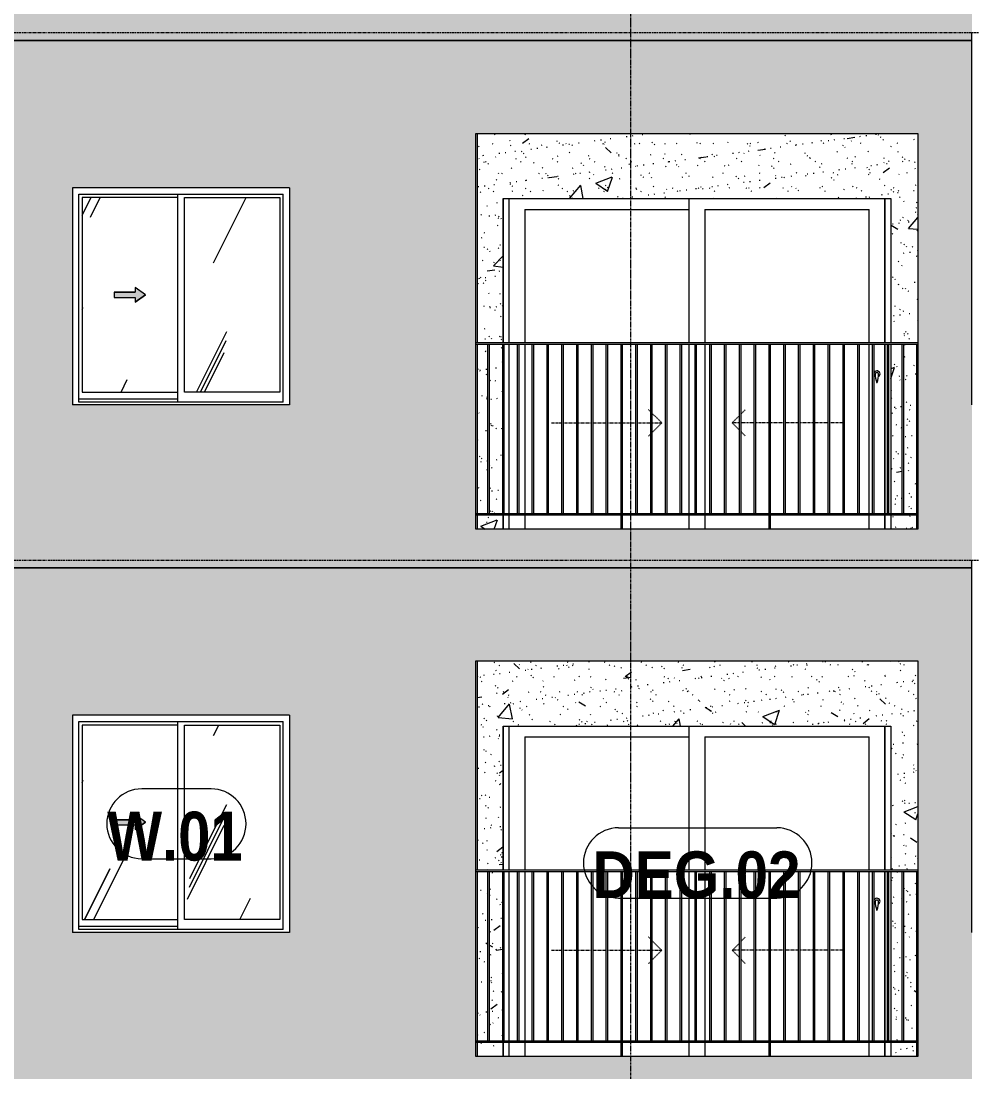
# Model space of a CAD drawing. Header units: millimetres. Extents: x 9199 to 175431, y -4466 to 35300.
# Drawn here: x 137970 to 144101, y 15900 to 22675 of the extents above; entities that cross this region are included whole.
import ezdxf

# ---------------------------------------------------------------- set-up
doc = ezdxf.new("R2010")
doc.units = ezdxf.units.MM
for name, pattern in [('1 NÉT CALL OUT', [6, 3, -3]), ('Centre', [31.75, 6.35, -4.7625, 15.875, -4.7625]), ('Dash', [6, 3, -3]), ('Grid Line', [22.225, 12.7, -3.175, 3.175, -3.175])]:
    doc.linetypes.add(name, pattern=pattern)
for name, color, linetype, lineweight in [('0-2', 250, 'Continuous', 5), ('A-DETL-GENF', 92, 'Continuous', 9), ('A-DETL-GENF-1', 92, '1 NÉT CALL OUT', 9), ('A-DOOR', 31, 'Continuous', 9), ('A-DOOR-FRAM', 31, 'Continuous', 9), ('A-DOOR-HDLN', 31, 'Dash', 18), ('A-DOOR-IDEN', 31, 'Continuous', 9), ('A-FLOR-HRAL', 11, 'Continuous', 9), ('A-FLOR-LEVL-2', 51, 'Centre', 9), ('A-GLAZ', 151, 'Continuous', 9), ('A-GLAZ-3', 7, '1 NÉT CALL OUT', 9), ('A-GLAZ-IDEN', 152, 'Continuous', 9), ('A-WALL', 113, 'Continuous', 9), ('A-WALL-PATT-1', 9, 'Continuous', 9), ('A-WALL-PATT-2', 111, 'Continuous', 5), ('I-WALL-1', 7, 'Continuous', 9), ('S-GRID-1', 1, 'Grid Line', 9)]:
    doc.layers.add(name, color=color, linetype=linetype, lineweight=lineweight)
doc.styles.add('Arial_B_1', font='arialbd.ttf', dxfattribs={"width": 0.85, "height": 315})
doc.styles.add('Arial_B_2', font='arialbd.ttf', dxfattribs={"width": 0.9, "height": 300})
pattern_1 = [(50, (-51555.6, 1200), (1093.104, -95.634), [114.3, -1257.3]), (355, (-51555.6, 1200), (-211.457, 1146.34), [91.44, -1005.84]), (100.451, (-51464.5, 1192), (881.656, 1050.7), [97.14, -1068.54]), (46.184, (-51555.6, 1504.8), (1626.475, -252.26), [171.45, -1885.95]), (96.636, (-51420, 1483.8), (1424.42, 1484.57), [145.71, -1602.81]), (351.184, (-51555.6, 1504.8), (1424.43, 1484.55), [137.16, -1508.76]), (21, (-51403.2, 1428.6), (909.686, -613.59), [114.3, -1257.3]), (326, (-51403.2, 1428.6), (370.81, 1105.13), [91.44, -1005.84]), (71.451, (-51327.4, 1377.5), (1280.503, 491.53), [97.14, -1068.54]), (37.5, (-51555.58, 1200), (18.5313, 507.33), [50.292, -943.356, 50.292, -970.788, -1009.65]), (37.5, (-51555.58, 1200), (18.5313, 507.33), [-2014.728, 50.292, -959.358]), (7.5, (-51555.6, 1200), (400.918, 601.084), [50.292, -531.876, 50.292, -920.496, -384.81]), (7.5, (-51555.6, 1200), (400.918, 601.084), [-1552.956, 50.292, -334.518]), (327.5, (-51895.43, 1200), (813.545, -34.374), [50.292, -330.708, 50.292, -1138.428, -1577.34]), (327.5, (-51895.43, 1200), (813.545, -34.374), [-1569.72, 50.292, -1527.048]), (317.5, (-52047.8, 1200), (888.775, 152.56), [50.292, -445.008, 50.292, -739.14, -1120.14]), (317.5, (-52047.8, 1200), (888.775, 152.56), [-1284.73, 50.29, -1069.85])]
pattern_2 = [(37.5, (-51555.58, 1200), (-4.79953, 146.8239), [5.029, -110.795, 5.029, -124.511, -123.825]), (37.5, (-51555.58, 1200), (-4.79953, 146.8239), [-245.364, 5.029, -118.796]), (7.5, (-51555.58, 1200), (134.8574, 215.0472), [5.029, -57.455, 5.029, -99.365, -40.005]), (7.5, (-51555.58, 1200), (134.8574, 215.0472), [-166.878, 5.029, -34.976]), (327.5, (-51649.3, 1200), (237.29776, 0.4316), [5.029, -33.071, 5.029, -132.131, -179.07]), (327.5, (-51649.3, 1200), (237.29776, 0.4316), [-175.26, 5.029, -174.041]), (317.5, (-51649.3, 1200), (229.067, 66.8792), [5.029, -14.021, 5.029, -84.887, -102.87]), (317.5, (-51649.3, 1200), (229.067, 66.8792), [-108.966, 5.029, -97.841])]
pattern_3 = [(63.435, (-49765.3, 1304.34), (-0.001, 1524.001), [532.46, -2875.3]), (63.435, (-51289.3, 1304.34), (-0.001, 1524.001), [532.46, -2875.3]), (63.435, (-49035.8, 1598.8), (-0.001, 1524), [532.46, -2875.3]), (63.435, (-50559.8, 1598.8), (-0.001, 1524.001), [532.46, -2875.3]), (63.435, (-49146.2, 1494.84), (-0.001, 1524), [532.46, -2875.3]), (63.435, (-50670.2, 1494.84), (-0.001, 1524.001), [532.46, -2875.3]), (63.435, (-49258.75, 2090.1), (-0.001, 1524), [258.8, -3148.965]), (63.435, (-50782.75, 2090.1), (-0.001, 1524), [258.8, -3148.965]), (63.435, (-49332.36, 1997.95), (-0.001, 1524), [532.46, -2875.3]), (63.435, (-50856.36, 1997.95), (-0.001, 1524.001), [532.46, -2875.3]), (63.435, (-49319.4, 2064.1), (-0.001, 1524), [532.46, -2875.3]), (63.435, (-50843.4, 2064.1), (-0.001, 1524), [532.46, -2875.3]), (63.435, (-49934.2, 1773.94), (-0.001, 1524), [532.46, -2875.3]), (63.435, (-51458.2, 1773.94), (-0.001, 1524.001), [532.46, -2875.3]), (63.435, (-49921.24, 1851.9), (-0.001, 1524), [532.46, -2875.3]), (63.435, (-51445.24, 1851.9), (-0.001, 1524.001), [532.46, -2875.3]), (63.435, (-49917.74, 1908.1), (-0.001, 1524), [532.46, -2875.3]), (63.435, (-51441.74, 1908.1), (-0.001, 1524.001), [532.46, -2875.3])]

# ---------------------------------------------------------------- blocks, each defined once
blk = doc.blocks.new('NCV_TKTC_TANG 6 - 8_rvt-6-TKCS_MẶT ĐỨNG HƯỚNG TÂY')
at = {"layer": 'A-WALL-PATT-1'}
h = blk.add_hatch(dxfattribs=at)
h.set_pattern_fill('FP_19', color=256, style=0, pattern_type=2)
h.set_pattern_definition(pattern_1)
h.paths.add_polyline_path([(-40060.7, 19400), (-40060.7, 19490), (-40226.9, 19490), (-40226.9, 19400), (-40216, 19400)])
h.paths.add_polyline_path([(-37560.7, 19400), (-37391.9, 19400), (-37391.9, 19490), (-37560.7, 19490)])
h.paths.add_polyline_path([(-40226.9, 19500), (-40158.3, 19500), (-40158.3, 20590), (-40226.9, 20590), (-40226.9, 19868.3)])
h.paths.add_polyline_path([(-37477.3, 19500), (-37391.9, 19500), (-37391.9, 20590), (-37477.3, 20590), (-37477.3, 19868.3)])
h.paths.add_polyline_path([(-37560.7, 19500), (-37487.3, 19500), (-37487.3, 20590), (-37560.7, 20590), (-37560.7, 19868.3)])
h.paths.add_polyline_path([(-40148.3, 19500), (-40062.9, 19500), (-40062.9, 20590), (-40148.3, 20590), (-40148.3, 19507.2)])
h.paths.add_polyline_path([(-37386.9, 20600), (-37386.9, 21950), (-40226.9, 21950), (-40226.9, 20600), (-40060.7, 20600), (-40060.7, 21530), (-37560.7, 21530), (-37560.7, 20600), (-37428.7, 20600)])
h = blk.add_hatch(dxfattribs=at)
h.set_pattern_fill('FP_20', color=256, style=0, pattern_type=2)
h.set_pattern_definition(pattern_2)
h.paths.add_polyline_path([(-40060.7, 19400), (-40060.7, 19490), (-40226.9, 19490), (-40226.9, 19400), (-40216, 19400)])
h.paths.add_polyline_path([(-37560.7, 19400), (-37391.9, 19400), (-37391.9, 19490), (-37560.7, 19490)])
h.paths.add_polyline_path([(-40226.9, 19500), (-40158.3, 19500), (-40158.3, 20590), (-40226.9, 20590), (-40226.9, 19868.3)])
h.paths.add_polyline_path([(-37477.3, 19500), (-37391.9, 19500), (-37391.9, 20590), (-37477.3, 20590), (-37477.3, 19868.3)])
h.paths.add_polyline_path([(-37560.7, 19500), (-37487.3, 19500), (-37487.3, 20590), (-37560.7, 20590), (-37560.7, 19868.3)])
h.paths.add_polyline_path([(-40148.3, 19500), (-40062.9, 19500), (-40062.9, 20590), (-40148.3, 20590), (-40148.3, 19507.2)])
h.paths.add_polyline_path([(-37386.9, 20600), (-37386.9, 21950), (-40226.9, 21950), (-40226.9, 20600), (-40060.7, 20600), (-40060.7, 21530), (-37560.7, 21530), (-37560.7, 20600), (-37428.7, 20600)])
at = {"layer": 'I-WALL-1'}
for p, q in [((-40226.9, 21950), (-40226.9, 20600)), ((-40060.7, 20600), (-40060.7, 21530)), ((-40060.7, 21530), (-37560.7, 21530)), ((-37560.7, 21530), (-37560.7, 20600)), ((-40226.9, 20590), (-40226.9, 19500)), ((-37560.7, 20590), (-37560.7, 19500)), ((-40226.9, 19490), (-40226.9, 19400)), ((-40060.7, 19400), (-40060.7, 19490)), ((-37560.7, 19490), (-37560.7, 19400))]:
    blk.add_line(p, q, dxfattribs=at)
blk = doc.blocks.new('NCV_TKTC_TANG 5_rvt-2-TKCS_MẶT ĐỨNG HƯỚNG TÂY')
at = {"layer": 'A-WALL-PATT-1'}
h = blk.add_hatch(dxfattribs=at)
h.set_pattern_fill('FP_19', color=256, style=0, pattern_type=2)
h.set_pattern_definition(pattern_1)
h.paths.add_polyline_path([(-40216, 16000), (-40060.7, 16000), (-40060.7, 16090), (-40226.9, 16090), (-40226.9, 16000)])
h.paths.add_polyline_path([(-37391.9, 16000), (-37391.9, 16090), (-37560.7, 16090), (-37560.7, 16000)])
h.paths.add_polyline_path([(-40226.9, 16100), (-40158.3, 16100), (-40158.3, 17190), (-40226.9, 17190), (-40226.9, 16580.3)])
h.paths.add_polyline_path([(-37560.7, 16100), (-37487.3, 16100), (-37487.3, 17190), (-37560.7, 17190), (-37560.7, 16580.3)])
h.paths.add_polyline_path([(-37477.3, 16100), (-37391.9, 16100), (-37391.9, 17190), (-37477.3, 17190), (-37477.3, 16580.3)])
h.paths.add_polyline_path([(-40062.9, 16100), (-40062.9, 17190), (-40148.3, 17190), (-40148.3, 16100)])
h.paths.add_polyline_path([(-40060.7, 17200), (-40060.7, 18130), (-37560.7, 18130), (-37560.7, 17200), (-37386.9, 17200), (-37386.9, 18550), (-40226.9, 18550), (-40226.9, 17200), (-40128.5, 17200)])
h = blk.add_hatch(dxfattribs=at)
h.set_pattern_fill('FP_20', color=256, style=0, pattern_type=2)
h.set_pattern_definition(pattern_2)
h.paths.add_polyline_path([(-40216, 16000), (-40060.7, 16000), (-40060.7, 16090), (-40226.9, 16090), (-40226.9, 16000)])
h.paths.add_polyline_path([(-37391.9, 16000), (-37391.9, 16090), (-37560.7, 16090), (-37560.7, 16000)])
h.paths.add_polyline_path([(-40226.9, 16100), (-40158.3, 16100), (-40158.3, 17190), (-40226.9, 17190), (-40226.9, 16580.3)])
h.paths.add_polyline_path([(-37560.7, 16100), (-37487.3, 16100), (-37487.3, 17190), (-37560.7, 17190), (-37560.7, 16580.3)])
h.paths.add_polyline_path([(-37477.3, 16100), (-37391.9, 16100), (-37391.9, 17190), (-37477.3, 17190), (-37477.3, 16580.3)])
h.paths.add_polyline_path([(-40062.9, 16100), (-40062.9, 17190), (-40148.3, 17190), (-40148.3, 16100)])
h.paths.add_polyline_path([(-40060.7, 17200), (-40060.7, 18130), (-37560.7, 18130), (-37560.7, 17200), (-37386.9, 17200), (-37386.9, 18550), (-40226.9, 18550), (-40226.9, 17200), (-40128.5, 17200)])
at = {"layer": 'I-WALL-1'}
for p, q in [((-40226.9, 18550), (-40226.9, 17200)), ((-40060.7, 17200), (-40060.7, 18130)), ((-40060.7, 18130), (-37560.7, 18130)), ((-37560.7, 18130), (-37560.7, 17200)), ((-40226.9, 17190), (-40226.9, 16100)), ((-37560.7, 17190), (-37560.7, 16100)), ((-40226.9, 16090), (-40226.9, 16000)), ((-40060.7, 16000), (-40060.7, 16090)), ((-37560.7, 16090), (-37560.7, 16000))]:
    blk.add_line(p, q, dxfattribs=at)
blk = doc.blocks.new('1_FAMILY RVT - W01-WxH 1400x1400xmm-V227-TKCS_MẶT ĐỨNG HƯỚNG TÂY')
at = {"layer": 'A-DETL-GENF-1'}
blk.add_hatch(color=256, dxfattribs=at).paths.add_polyline_path([(-42432.9, 17462.1), (-42365.1, 17509.5), (-42432.9, 17557), (-42432.9, 17526.5), (-42568.3, 17526.5), (-42568.3, 17492.6), (-42432.9, 17492.6)])
at = {"layer": 'A-GLAZ'}
h = blk.add_hatch(dxfattribs=at)
h.set_pattern_fill('FP_18', color=256, style=0, pattern_type=2)
h.set_pattern_definition(pattern_3)
h.paths.add_polyline_path([(-42773.9, 16882.6), (-42159.6, 16882.6), (-42159.6, 18136.5), (-42773.9, 18136.5), (-42773.9, 17496.8)])
h.paths.add_polyline_path([(-42432.9, 17462.1), (-42432.9, 17492.6), (-42568.3, 17492.6), (-42568.3, 17526.5), (-42432.9, 17526.5), (-42432.9, 17557), (-42365.1, 17509.5), (-42389.3, 17492.6)])
h = blk.add_hatch(dxfattribs=at)
h.set_pattern_fill('FP_18', color=256, style=0, pattern_type=2)
h.set_pattern_definition(pattern_3)
h.paths.add_polyline_path([(-41500.9, 16882.6), (-41500.9, 18136.5), (-42115.1, 18136.5), (-42115.1, 16882.6)])
at = {"layer": 'A-DETL-GENF'}
for p, q in [((-42432.9, 17557), (-42432.9, 17526.5)), ((-42365.1, 17509.5), (-42432.9, 17557)), ((-42365.1, 17509.5), (-42432.9, 17557)), ((-42432.9, 17557), (-42432.9, 17526.5)), ((-42568.3, 17526.5), (-42568.3, 17492.6)), ((-42568.3, 17526.5), (-42432.9, 17526.5)), ((-42432.9, 17526.5), (-42568.3, 17526.5)), ((-42568.3, 17526.5), (-42568.3, 17492.6)), ((-42568.3, 17492.6), (-42432.9, 17492.6)), ((-42568.3, 17492.6), (-42432.9, 17492.6)), ((-42365.1, 17509.5), (-42432.9, 17462.1)), ((-42432.9, 17462.1), (-42365.1, 17509.5)), ((-42432.9, 17492.6), (-42432.9, 17462.1)), ((-42432.9, 17492.6), (-42432.9, 17462.1))]:
    blk.add_line(p, q, dxfattribs=at)
at = {"layer": 'A-GLAZ'}
for p, q in [((-41437.4, 18200), (-42837.4, 18200)), ((-42837.4, 18200), (-42837.4, 16800)), ((-42796.4, 18159.1), (-41478.3, 18159.1)), ((-42796.4, 16819), (-42796.4, 18159.1)), ((-42159.6, 18159.1), (-42159.6, 16819)), ((-41478.3, 16819), (-41478.3, 18159.1)), ((-41437.4, 18200), (-41437.4, 16800)), ((-42773.9, 18136.5), (-42773.9, 16882.6)), ((-42159.6, 18136.5), (-42773.9, 18136.5)), ((-42115.1, 16882.6), (-42115.1, 18136.5)), ((-42115.1, 18136.5), (-41500.9, 18136.5)), ((-41500.9, 18136.5), (-41500.9, 16882.6)), ((-42773.9, 16882.6), (-42159.6, 16882.6)), ((-41500.9, 16882.6), (-42115.1, 16882.6)), ((-42159.6, 16838.1), (-42796.4, 16838.1)), ((-42159.6, 16838.1), (-42796.4, 16838.1)), ((-41478.3, 16819), (-42796.4, 16819)), ((-41437.4, 16800), (-42837.4, 16800))]:
    blk.add_line(p, q, dxfattribs=at)
blk = doc.blocks.new('Railing - 10mm-1251313-TKCS_MẶT ĐỨNG HƯỚNG TÂY')
at = {"layer": 'A-FLOR-HRAL'}
for p, q in [((-70214.4, 2500), (-70214.4, 3590)), ((-70204.4, 2500), (-70204.4, 3590))]:
    blk.add_line(p, q, dxfattribs=at)
blk = doc.blocks.new('Railing - 50 x 10mm-V205-TKCS_MẶT ĐỨNG HƯỚNG TÂY')
at = {"layer": 'A-FLOR-HRAL'}
for p, q in [((-71091.4, 5800), (-71091.4, 6990)), ((-71081.4, 6990), (-71091.4, 6990)), ((-71081.4, 5800), (-71081.4, 6990))]:
    blk.add_line(p, q, dxfattribs=at)
blk = doc.blocks.new('Railing - 50 x 10mm-V206-TKCS_MẶT ĐỨNG HƯỚNG TÂY')
at = {"layer": 'A-FLOR-HRAL'}
for p in [(-70116.9, 5800), (-70111.9, 6990)]:
    blk.add_line(p, (-70116.9, 6990), dxfattribs=at)
blk = doc.blocks.new('Railing - Railing-3262646-TKCS_MẶT ĐỨNG HƯỚNG TÂY')
at = {"layer": 'A-FLOR-HRAL'}
for p, q in [((-40236.5, 16100), (-37386.9, 16100)), ((-37386.9, 16090), (-40236.5, 16090))]:
    blk.add_line(p, q, dxfattribs=at)
for name, p in [('Railing - 10mm-1251313-TKCS_MẶT ĐỨNG HƯỚNG TÂY', (30056.1, 13600)), ('Railing - 10mm-1251313-TKCS_MẶT ĐỨNG HƯỚNG TÂY', (30151.5, 13600)), ('Railing - 10mm-1251313-TKCS_MẶT ĐỨNG HƯỚNG TÂY', (30246.9, 13600)), ('Railing - 10mm-1251313-TKCS_MẶT ĐỨNG HƯỚNG TÂY', (30342.3, 13600)), ('Railing - 10mm-1251313-TKCS_MẶT ĐỨNG HƯỚNG TÂY', (30437.7, 13600)), ('Railing - 10mm-1251313-TKCS_MẶT ĐỨNG HƯỚNG TÂY', (30533.1, 13600)), ('Railing - 10mm-1251313-TKCS_MẶT ĐỨNG HƯỚNG TÂY', (30628.5, 13600)), ('Railing - 10mm-1251313-TKCS_MẶT ĐỨNG HƯỚNG TÂY', (30723.9, 13600)), ('Railing - 10mm-1251313-TKCS_MẶT ĐỨNG HƯỚNG TÂY', (30819.2, 13600)), ('Railing - 50 x 10mm-V205-TKCS_MẶT ĐỨNG HƯỚNG TÂY', (31791.6, 10200)), ('Railing - 10mm-1251313-TKCS_MẶT ĐỨNG HƯỚNG TÂY', (31010, 13600)), ('Railing - 10mm-1251313-TKCS_MẶT ĐỨNG HƯỚNG TÂY', (31105.4, 13600)), ('Railing - 10mm-1251313-TKCS_MẶT ĐỨNG HƯỚNG TÂY', (31200.8, 13600)), ('Railing - 10mm-1251313-TKCS_MẶT ĐỨNG HƯỚNG TÂY', (31296.2, 13600)), ('Railing - 10mm-1251313-TKCS_MẶT ĐỨNG HƯỚNG TÂY', (31391.6, 13600)), ('Railing - 10mm-1251313-TKCS_MẶT ĐỨNG HƯỚNG TÂY', (31487, 13600)), ('Railing - 10mm-1251313-TKCS_MẶT ĐỨNG HƯỚNG TÂY', (31582.4, 13600)), ('Railing - 10mm-1251313-TKCS_MẶT ĐỨNG HƯỚNG TÂY', (31677.8, 13600)), ('Railing - 10mm-1251313-TKCS_MẶT ĐỨNG HƯỚNG TÂY', (31773.2, 13600)), ('Railing - 50 x 10mm-V205-TKCS_MẶT ĐỨNG HƯỚNG TÂY', (32745.6, 10200)), ('Railing - 10mm-1251313-TKCS_MẶT ĐỨNG HƯỚNG TÂY', (31963.9, 13600)), ('Railing - 10mm-1251313-TKCS_MẶT ĐỨNG HƯỚNG TÂY', (32059.3, 13600)), ('Railing - 10mm-1251313-TKCS_MẶT ĐỨNG HƯỚNG TÂY', (32154.7, 13600)), ('Railing - 10mm-1251313-TKCS_MẶT ĐỨNG HƯỚNG TÂY', (32250.1, 13600)), ('Railing - 10mm-1251313-TKCS_MẶT ĐỨNG HƯỚNG TÂY', (32345.5, 13600)), ('Railing - 10mm-1251313-TKCS_MẶT ĐỨNG HƯỚNG TÂY', (32440.9, 13600)), ('Railing - 10mm-1251313-TKCS_MẶT ĐỨNG HƯỚNG TÂY', (32536.3, 13600)), ('Railing - 10mm-1251313-TKCS_MẶT ĐỨNG HƯỚNG TÂY', (32631.7, 13600)), ('Railing - 10mm-1251313-TKCS_MẶT ĐỨNG HƯỚNG TÂY', (32727.1, 13600)), ('Railing - 50 x 10mm-V206-TKCS_MẶT ĐỨNG HƯỚNG TÂY', (32725, 10200))]:
    blk.add_blockref(name, p)
blk = doc.blocks.new('Top Rail Type - Top Rail_Internal_-3262649-TKCS_MẶT ĐỨNG HƯỚNG TÂY')
at = {"layer": 'A-FLOR-HRAL'}
for p, q in [((-37386.9, 17200), (-40236.5, 17200)), ((-37386.9, 17190), (-40236.5, 17190))]:
    blk.add_line(p, q, dxfattribs=at)
blk = doc.blocks.new('DEG_02-DEG_03 - DEG_02-2500x2400mm-CỬA ĐI 02 CÁNH TRƯỢT-V233-TKCS_MẶT ĐỨNG HƯỚNG TÂY')
at = {"layer": 'A-DOOR'}
for p, q in [((-38860.3, 17200), (-38860.3, 18130)), ((-37600.3, 18130), (-37600.3, 17200)), ((-39920.3, 18060), (-39920.3, 17200)), ((-39920.3, 18060), (-38860.3, 18060)), ((-38760.3, 18060), (-38760.3, 17200)), ((-38760.3, 18060), (-37700.3, 18060)), ((-37700.3, 17200), (-37700.3, 18060)), ((-39920.3, 17190), (-39920.3, 16100)), ((-38860.3, 16100), (-38860.3, 17190)), ((-38760.3, 17190), (-38760.3, 16100)), ((-37700.3, 16100), (-37700.3, 17190)), ((-37600.3, 17190), (-37600.3, 16100)), ((-39920.3, 16090), (-39920.3, 16000)), ((-38860.3, 16000), (-38860.3, 16090)), ((-38760.3, 16090), (-38760.3, 16000)), ((-37700.3, 16000), (-37700.3, 16090)), ((-37600.3, 16090), (-37600.3, 16000))]:
    blk.add_line(p, q, dxfattribs=at)
at = {"layer": 'A-DOOR', "flags": 128}
blk.add_lwpolyline([(-37648.8, 17008.7), (-37648.8, 17008.7), (-37648.8, 17008.7), (-37648.8, 17008.7), (-37648.8, 17008.7), (-37648.9, 17008.7), (-37648.9, 17008.7), (-37648.9, 17008.7), (-37648.9, 17008.7), (-37648.9, 17008.7), (-37649, 17008.7), (-37649, 17008.7), (-37649, 17008.7), (-37649, 17008.7), (-37649.1, 17008.7), (-37649.1, 17008.7), (-37649.1, 17008.7), (-37649.2, 17008.7), (-37649.2, 17008.7), (-37649.3, 17008.7), (-37649.3, 17008.7), (-37649.4, 17008.7), (-37649.4, 17008.7), (-37649.5, 17008.7), (-37649.5, 17008.7), (-37649.6, 17008.7), (-37649.6, 17008.7), (-37649.7, 17008.7), (-37649.7, 17008.7), (-37649.8, 17008.7), (-37649.8, 17008.7), (-37649.9, 17008.7), (-37649.9, 17008.7), (-37650, 17008.7), (-37650.1, 17008.7), (-37650.1, 17008.7), (-37650.2, 17008.7), (-37650.2, 17008.7), (-37650.3, 17008.7), (-37650.4, 17008.7), (-37650.4, 17008.7), (-37650.5, 17008.7), (-37650.5, 17008.7), (-37650.6, 17008.7), (-37650.7, 17008.7), (-37650.7, 17008.7), (-37650.8, 17008.7), (-37650.8, 17008.7), (-37650.9, 17008.7), (-37650.9, 17008.7), (-37651, 17008.7), (-37651, 17008.7), (-37651.1, 17008.7), (-37651.1, 17008.7), (-37651.2, 17008.7), (-37651.2, 17008.7), (-37651.3, 17008.7), (-37651.3, 17008.7), (-37651.4, 17008.7), (-37651.4, 17008.7), (-37651.5, 17008.7), (-37651.5, 17008.7), (-37651.5, 17008.7), (-37651.6, 17008.7), (-37651.6, 17008.7), (-37651.6, 17008.7), (-37651.7, 17008.7), (-37651.7, 17008.7), (-37651.7, 17008.7), (-37651.7, 17008.7), (-37651.7, 17008.7), (-37651.8, 17008.7), (-37651.8, 17008.7), (-37651.8, 17008.7), (-37651.8, 17008.7), (-37651.8, 17008.7), (-37651.8, 17008.7)], dxfattribs=at)
at = {"layer": 'A-DOOR'}
for centre, radius, start, end in [((-37650.3, 17000), 20, 0, 150), ((-37651.8, 16999.2), 9.45, 90, 180), ((-37648.8, 16999.2), 9.45, 0, 90), ((-37650.3, 17000), 20, 205.93229, 240), ((-37496.5, 16999.2), 164.8, 180, 199.13397), ((-37649.9, 16946), 2.34, 199.13397, 261.03098), ((-37650.7, 16946), 2.34, 278.96902, 340.86603), ((-37804.1, 16999.2), 164.8, 340.86603, 0), ((-37650.3, 17000), 20, 300, 0)]:
    blk.add_arc(centre, radius, start, end, dxfattribs=at)
at = {"layer": 'A-DOOR-FRAM'}
for p, q in [((-40060.3, 18130), (-40060.3, 17200)), ((-40020.3, 17200), (-40020.3, 18130)), ((-37600.3, 17200), (-37600.3, 18130)), ((-40020.3, 16100), (-40020.3, 17190)), ((-37600.3, 16100), (-37600.3, 17190)), ((-40060.3, 16090), (-40060.3, 16000)), ((-40020.3, 16000), (-40020.3, 16090)), ((-37600.3, 16000), (-37600.3, 16090))]:
    blk.add_line(p, q, dxfattribs=at)
at = {"layer": 'A-DOOR-HDLN'}
for p, q in [((-39109, 16755.6), (-39122.4, 16769.1)), ((-39037.6, 16684.2), (-39099, 16745.6)), ((-38526.6, 16740.7), (-38498.2, 16769.1)), ((-39747.6, 16684.2), (-39681.3, 16684.2)), ((-39671.3, 16684.2), (-39585.9, 16684.2)), ((-39575.9, 16684.2), (-39491, 16684.2)), ((-39480.5, 16684.2), (-39395.1, 16684.2)), ((-39385.1, 16684.2), (-39299.7, 16684.2)), ((-39289.7, 16684.2), (-39204.4, 16684.2)), ((-39194.4, 16684.2), (-39109, 16684.2)), ((-39037.6, 16684.2), (-39099, 16622.8)), ((-39099, 16684.2), (-39037.6, 16684.2)), ((-38583.1, 16684.2), (-38536.6, 16730.7)), ((-38583.1, 16684.2), (-38536.6, 16637.8)), ((-38536.6, 16684.2), (-38583.1, 16684.2)), ((-38441.2, 16684.2), (-38526.6, 16684.2)), ((-38345.8, 16684.2), (-38431.2, 16684.2)), ((-38250.5, 16684.2), (-38335.8, 16684.2)), ((-38155.1, 16684.2), (-38240.5, 16684.2)), ((-38059.7, 16684.2), (-38145.1, 16684.2)), ((-37964.3, 16684.2), (-38049.7, 16684.2)), ((-37873.1, 16684.2), (-37954.3, 16684.2)), ((-39109, 16612.8), (-39122.4, 16599.4)), ((-38526.6, 16627.8), (-38498.2, 16599.4))]:
    blk.add_line(p, q, dxfattribs=at)
blk = doc.blocks.new('1_FAMILY RVT - W01-WxH 1400x1400xmm-V265-TKCS_MẶT ĐỨNG HƯỚNG TÂY')
at = {"layer": 'A-DETL-GENF-1'}
blk.add_hatch(color=256, dxfattribs=at).paths.add_polyline_path([(-42432.9, 20862.1), (-42365.1, 20909.5), (-42432.9, 20957), (-42432.9, 20926.5), (-42568.3, 20926.5), (-42568.3, 20892.6), (-42432.9, 20892.6)])
at = {"layer": 'A-GLAZ'}
h = blk.add_hatch(dxfattribs=at)
h.set_pattern_fill('FP_18', color=256, style=0, pattern_type=2)
h.set_pattern_definition(pattern_3)
h.paths.add_polyline_path([(-42773.9, 20282.6), (-42159.6, 20282.6), (-42159.6, 21536.5), (-42773.9, 21536.5), (-42773.9, 20896.8)])
h.paths.add_polyline_path([(-42432.9, 20862.1), (-42432.9, 20892.6), (-42568.3, 20892.6), (-42568.3, 20926.5), (-42432.9, 20926.5), (-42432.9, 20957), (-42365.1, 20909.5), (-42389.3, 20892.6)])
h = blk.add_hatch(dxfattribs=at)
h.set_pattern_fill('FP_18', color=256, style=0, pattern_type=2)
h.set_pattern_definition(pattern_3)
h.paths.add_polyline_path([(-41500.9, 20282.6), (-41500.9, 21536.5), (-42115.1, 21536.5), (-42115.1, 20282.6)])
at = {"layer": 'A-DETL-GENF'}
for p, q in [((-42432.9, 20957), (-42432.9, 20926.5)), ((-42365.1, 20909.5), (-42432.9, 20957)), ((-42365.1, 20909.5), (-42432.9, 20957)), ((-42432.9, 20957), (-42432.9, 20926.5)), ((-42568.3, 20926.5), (-42568.3, 20892.6)), ((-42568.3, 20926.5), (-42432.9, 20926.5)), ((-42432.9, 20926.5), (-42568.3, 20926.5)), ((-42568.3, 20926.5), (-42568.3, 20892.6)), ((-42568.3, 20892.6), (-42432.9, 20892.6)), ((-42568.3, 20892.6), (-42432.9, 20892.6)), ((-42365.1, 20909.5), (-42432.9, 20862.1)), ((-42432.9, 20862.1), (-42365.1, 20909.5)), ((-42432.9, 20892.6), (-42432.9, 20862.1)), ((-42432.9, 20892.6), (-42432.9, 20862.1))]:
    blk.add_line(p, q, dxfattribs=at)
at = {"layer": 'A-GLAZ'}
for p, q in [((-41437.4, 21600), (-42837.4, 21600)), ((-42837.4, 21600), (-42837.4, 20200)), ((-42796.4, 21559.1), (-41478.3, 21559.1)), ((-42796.4, 20219), (-42796.4, 21559.1)), ((-42159.6, 21559.1), (-42159.6, 20219)), ((-41478.3, 20219), (-41478.3, 21559.1)), ((-41437.4, 21600), (-41437.4, 20200)), ((-42773.9, 21536.5), (-42773.9, 20282.6)), ((-42159.6, 21536.5), (-42773.9, 21536.5)), ((-42115.1, 20282.6), (-42115.1, 21536.5)), ((-42115.1, 21536.5), (-41500.9, 21536.5)), ((-41500.9, 21536.5), (-41500.9, 20282.6)), ((-42773.9, 20282.6), (-42159.6, 20282.6)), ((-41500.9, 20282.6), (-42115.1, 20282.6)), ((-41437.4, 20200), (-42837.4, 20200)), ((-42159.6, 20238.1), (-42796.4, 20238.1)), ((-42159.6, 20238.1), (-42796.4, 20238.1)), ((-41478.3, 20219), (-42796.4, 20219))]:
    blk.add_line(p, q, dxfattribs=at)
blk = doc.blocks.new('Railing - Railing-3821880-TKCS_MẶT ĐỨNG HƯỚNG TÂY')
at = {"layer": 'A-FLOR-HRAL'}
for p, q in [((-40236.5, 19500), (-37386.9, 19500)), ((-37386.9, 19490), (-40236.5, 19490))]:
    blk.add_line(p, q, dxfattribs=at)
for name, p in [('Railing - 10mm-1251313-TKCS_MẶT ĐỨNG HƯỚNG TÂY', (30056.1, 17000)), ('Railing - 10mm-1251313-TKCS_MẶT ĐỨNG HƯỚNG TÂY', (30151.5, 17000)), ('Railing - 10mm-1251313-TKCS_MẶT ĐỨNG HƯỚNG TÂY', (30246.9, 17000)), ('Railing - 10mm-1251313-TKCS_MẶT ĐỨNG HƯỚNG TÂY', (30342.3, 17000)), ('Railing - 10mm-1251313-TKCS_MẶT ĐỨNG HƯỚNG TÂY', (30437.7, 17000)), ('Railing - 10mm-1251313-TKCS_MẶT ĐỨNG HƯỚNG TÂY', (30533.1, 17000)), ('Railing - 10mm-1251313-TKCS_MẶT ĐỨNG HƯỚNG TÂY', (30628.5, 17000)), ('Railing - 10mm-1251313-TKCS_MẶT ĐỨNG HƯỚNG TÂY', (30723.9, 17000)), ('Railing - 10mm-1251313-TKCS_MẶT ĐỨNG HƯỚNG TÂY', (30819.2, 17000)), ('Railing - 50 x 10mm-V205-TKCS_MẶT ĐỨNG HƯỚNG TÂY', (31791.6, 13600)), ('Railing - 10mm-1251313-TKCS_MẶT ĐỨNG HƯỚNG TÂY', (31010, 17000)), ('Railing - 10mm-1251313-TKCS_MẶT ĐỨNG HƯỚNG TÂY', (31105.4, 17000)), ('Railing - 10mm-1251313-TKCS_MẶT ĐỨNG HƯỚNG TÂY', (31200.8, 17000)), ('Railing - 10mm-1251313-TKCS_MẶT ĐỨNG HƯỚNG TÂY', (31296.2, 17000)), ('Railing - 10mm-1251313-TKCS_MẶT ĐỨNG HƯỚNG TÂY', (31391.6, 17000)), ('Railing - 10mm-1251313-TKCS_MẶT ĐỨNG HƯỚNG TÂY', (31487, 17000)), ('Railing - 10mm-1251313-TKCS_MẶT ĐỨNG HƯỚNG TÂY', (31582.4, 17000)), ('Railing - 10mm-1251313-TKCS_MẶT ĐỨNG HƯỚNG TÂY', (31677.8, 17000)), ('Railing - 10mm-1251313-TKCS_MẶT ĐỨNG HƯỚNG TÂY', (31773.2, 17000)), ('Railing - 50 x 10mm-V205-TKCS_MẶT ĐỨNG HƯỚNG TÂY', (32745.6, 13600)), ('Railing - 10mm-1251313-TKCS_MẶT ĐỨNG HƯỚNG TÂY', (31963.9, 17000)), ('Railing - 10mm-1251313-TKCS_MẶT ĐỨNG HƯỚNG TÂY', (32059.3, 17000)), ('Railing - 10mm-1251313-TKCS_MẶT ĐỨNG HƯỚNG TÂY', (32154.7, 17000)), ('Railing - 10mm-1251313-TKCS_MẶT ĐỨNG HƯỚNG TÂY', (32250.1, 17000)), ('Railing - 10mm-1251313-TKCS_MẶT ĐỨNG HƯỚNG TÂY', (32345.5, 17000)), ('Railing - 10mm-1251313-TKCS_MẶT ĐỨNG HƯỚNG TÂY', (32440.9, 17000)), ('Railing - 10mm-1251313-TKCS_MẶT ĐỨNG HƯỚNG TÂY', (32536.3, 17000)), ('Railing - 10mm-1251313-TKCS_MẶT ĐỨNG HƯỚNG TÂY', (32631.7, 17000)), ('Railing - 10mm-1251313-TKCS_MẶT ĐỨNG HƯỚNG TÂY', (32727.1, 17000)), ('Railing - 50 x 10mm-V206-TKCS_MẶT ĐỨNG HƯỚNG TÂY', (32725, 13600))]:
    blk.add_blockref(name, p)
blk = doc.blocks.new('Top Rail Type - Top Rail_Internal_-3821883-TKCS_MẶT ĐỨNG HƯỚNG TÂY')
at = {"layer": 'A-FLOR-HRAL'}
for p, q in [((-37386.9, 20600), (-40236.5, 20600)), ((-37386.9, 20590), (-40236.5, 20590))]:
    blk.add_line(p, q, dxfattribs=at)
blk = doc.blocks.new('DEG_02-DEG_03 - DEG_02-2500x2400mm-CỬA ĐI 02 CÁNH TRƯỢT-V222-TKCS_MẶT ĐỨNG HƯỚNG TÂY')
at = {"layer": 'A-DOOR'}
for p, q in [((-38860.3, 10400), (-38860.3, 11330)), ((-37600.3, 11330), (-37600.3, 10400)), ((-39920.3, 11260), (-39920.3, 10400)), ((-39920.3, 11260), (-38860.3, 11260)), ((-38760.3, 11260), (-38760.3, 10400)), ((-38760.3, 11260), (-37700.3, 11260)), ((-37700.3, 10400), (-37700.3, 11260)), ((-39920.3, 10390), (-39920.3, 9300)), ((-38860.3, 9300), (-38860.3, 10390)), ((-38760.3, 10390), (-38760.3, 9300)), ((-37700.3, 9300), (-37700.3, 10390)), ((-37600.3, 10390), (-37600.3, 9300)), ((-39920.3, 9290), (-39920.3, 9200)), ((-38860.3, 9200), (-38860.3, 9290)), ((-38760.3, 9290), (-38760.3, 9200)), ((-37700.3, 9200), (-37700.3, 9290)), ((-37600.3, 9290), (-37600.3, 9200))]:
    blk.add_line(p, q, dxfattribs=at)
at = {"layer": 'A-DOOR', "flags": 128}
blk.add_lwpolyline([(-37648.8, 10208.7), (-37648.8, 10208.7), (-37648.8, 10208.7), (-37648.8, 10208.7), (-37648.8, 10208.7), (-37648.9, 10208.7), (-37648.9, 10208.7), (-37648.9, 10208.7), (-37648.9, 10208.7), (-37648.9, 10208.7), (-37649, 10208.7), (-37649, 10208.7), (-37649, 10208.7), (-37649, 10208.7), (-37649.1, 10208.7), (-37649.1, 10208.7), (-37649.1, 10208.7), (-37649.2, 10208.7), (-37649.2, 10208.7), (-37649.3, 10208.7), (-37649.3, 10208.7), (-37649.4, 10208.7), (-37649.4, 10208.7), (-37649.5, 10208.7), (-37649.5, 10208.7), (-37649.6, 10208.7), (-37649.6, 10208.7), (-37649.7, 10208.7), (-37649.7, 10208.7), (-37649.8, 10208.7), (-37649.8, 10208.7), (-37649.9, 10208.7), (-37649.9, 10208.7), (-37650, 10208.7), (-37650.1, 10208.7), (-37650.1, 10208.7), (-37650.2, 10208.7), (-37650.2, 10208.7), (-37650.3, 10208.7), (-37650.4, 10208.7), (-37650.4, 10208.7), (-37650.5, 10208.7), (-37650.5, 10208.7), (-37650.6, 10208.7), (-37650.7, 10208.7), (-37650.7, 10208.7), (-37650.8, 10208.7), (-37650.8, 10208.7), (-37650.9, 10208.7), (-37650.9, 10208.7), (-37651, 10208.7), (-37651, 10208.7), (-37651.1, 10208.7), (-37651.1, 10208.7), (-37651.2, 10208.7), (-37651.2, 10208.7), (-37651.3, 10208.7), (-37651.3, 10208.7), (-37651.4, 10208.7), (-37651.4, 10208.7), (-37651.5, 10208.7), (-37651.5, 10208.7), (-37651.5, 10208.7), (-37651.6, 10208.7), (-37651.6, 10208.7), (-37651.6, 10208.7), (-37651.7, 10208.7), (-37651.7, 10208.7), (-37651.7, 10208.7), (-37651.7, 10208.7), (-37651.7, 10208.7), (-37651.8, 10208.7), (-37651.8, 10208.7), (-37651.8, 10208.7), (-37651.8, 10208.7), (-37651.8, 10208.7), (-37651.8, 10208.7)], dxfattribs=at)
at = {"layer": 'A-DOOR'}
for centre, radius, start, end in [((-37650.3, 10200), 20, 0, 150), ((-37650.3, 10200), 20, 210, 240), ((-37651.8, 10199.2), 9.45, 90, 180), ((-37496.5, 10199.2), 164.8, 180, 199.13397), ((-37648.8, 10199.2), 9.45, 0, 90), ((-37804.1, 10199.2), 164.8, 340.86603, 0), ((-37650.3, 10200), 20, 300, 0), ((-37649.9, 10146), 2.34, 199.13397, 261.03098), ((-37650.7, 10146), 2.34, 278.96902, 340.86603)]:
    blk.add_arc(centre, radius, start, end, dxfattribs=at)
at = {"layer": 'A-DOOR-FRAM'}
for p, q in [((-40060.3, 11330), (-40060.3, 10400)), ((-40020.3, 10400), (-40020.3, 11330)), ((-37600.3, 10400), (-37600.3, 11330)), ((-40020.3, 9300), (-40020.3, 10390)), ((-37600.3, 9300), (-37600.3, 10390)), ((-40060.3, 9290), (-40060.3, 9200)), ((-40020.3, 9200), (-40020.3, 9290)), ((-37600.3, 9200), (-37600.3, 9290))]:
    blk.add_line(p, q, dxfattribs=at)
at = {"layer": 'A-DOOR-HDLN'}
for p, q in [((-39109, 9955.6), (-39122.4, 9969.1)), ((-38526.6, 9940.7), (-38498.2, 9969.1)), ((-39037.6, 9884.2), (-39099, 9945.6)), ((-38583.1, 9884.2), (-38536.6, 9930.7)), ((-39747.6, 9884.2), (-39681.3, 9884.2)), ((-39671.3, 9884.2), (-39585.9, 9884.2)), ((-39575.9, 9884.2), (-39491, 9884.2)), ((-39480.5, 9884.2), (-39395.1, 9884.2)), ((-39385.1, 9884.2), (-39299.7, 9884.2)), ((-39289.7, 9884.2), (-39204.4, 9884.2)), ((-39194.4, 9884.2), (-39109, 9884.2)), ((-39037.6, 9884.2), (-39099, 9822.8)), ((-39099, 9884.2), (-39037.6, 9884.2)), ((-38583.1, 9884.2), (-38536.6, 9837.8)), ((-38536.6, 9884.2), (-38583.1, 9884.2)), ((-38441.2, 9884.2), (-38526.6, 9884.2)), ((-38526.6, 9827.8), (-38498.2, 9799.4)), ((-38345.8, 9884.2), (-38431.2, 9884.2)), ((-38250.5, 9884.2), (-38335.8, 9884.2)), ((-38155.1, 9884.2), (-38240.5, 9884.2)), ((-38059.7, 9884.2), (-38145.1, 9884.2)), ((-37964.3, 9884.2), (-38049.7, 9884.2)), ((-37873.1, 9884.2), (-37954.3, 9884.2)), ((-39109, 9812.8), (-39122.4, 9799.4))]:
    blk.add_line(p, q, dxfattribs=at)
blk = doc.blocks.new('SSA-WINDOW TAG - 10-2062020-TKCS_MẶT ĐỨNG HƯỚNG TÂY')
at = {"layer": 'A-GLAZ-IDEN'}
for p, q in [((-74740.8, 10925), (-75188.4, 10925)), ((-75188.4, 10475), (-74740.8, 10475))]:
    blk.add_line(p, q, dxfattribs=at)
for centre, start, end in [((-75188.4, 10700), 90, 270), ((-74740.8, 10700), 270, 90)]:
    blk.add_arc(centre, 225, start, end, dxfattribs=at)
blk = doc.blocks.new('STN_Door Tag - STN_Door Tag-1788670-TKCS_MẶT ĐỨNG HƯỚNG TÂY')
at = {"layer": 'A-DOOR-IDEN'}
for p, q in [((-35037.4, 2034.3), (-34017.3, 2034.3)), ((-35037.4, 1581.5), (-34017.3, 1581.5))]:
    blk.add_line(p, q, dxfattribs=at)
for centre, start, end in [((-35037.4, 1807.9), 90, 270), ((-34017.3, 1807.9), 270, 90)]:
    blk.add_arc(centre, 226.4, start, end, dxfattribs=at)

msp = doc.modelspace()

# ---------------------------------------------------------------- hatches: boundary and pattern name
at = {"layer": 'A-WALL-PATT-2'}
h = msp.add_hatch(color=256, dxfattribs=at)
h.paths.add_polyline_path([(137591.2, 22550), (140695.8, 22550), (140695.8, 25950), (137601.2, 25950), (137601.2, 25350), (137591.2, 25350), (137591.2, 23156.3)])
h.paths.add_polyline_path([(139700.8, 23600), (138300.8, 23600), (138300.8, 25000), (139700.8, 25000), (139700.8, 23619.1)])
h = msp.add_hatch(color=256, dxfattribs=at)
h.paths.add_polyline_path([(140695.8, 22550), (144100.8, 22550), (144100.8, 25950), (140695.8, 25950), (140695.8, 23156.3)])
h.paths.add_polyline_path([(143751.2, 22800), (140901.7, 22800), (140901.7, 25350), (143751.2, 25350), (143751.2, 23156.3)])
h = msp.add_hatch(color=256, dxfattribs=at)
h.paths.add_polyline_path([(137591.2, 19150), (140695.8, 19150), (140695.8, 22550), (137601.2, 22550), (137601.2, 21950), (137591.2, 21950), (137591.2, 19868.3)])
h.paths.add_polyline_path([(139659.9, 20200), (138300.8, 20200), (138300.8, 21600), (139700.8, 21600), (139700.8, 20200)])
h = msp.add_hatch(color=256, dxfattribs=at)
h.paths.add_polyline_path([(141647.1, 19150), (144100.8, 19150), (144100.8, 22550), (140695.8, 22550), (140695.8, 19150)])
h.paths.add_polyline_path([(140901.7, 19400), (140901.7, 21950), (143751.2, 21950), (143751.2, 19400), (141647.1, 19400)])
h = msp.add_hatch(color=256, dxfattribs=at)
h.paths.add_polyline_path([(138472.6, 15750), (140695.8, 15750), (140695.8, 19150), (137601.2, 19150), (137601.2, 18550), (137591.2, 18550), (137591.2, 15750)])
h.paths.add_polyline_path([(138300.8, 16800), (138300.8, 18200), (139700.8, 18200), (139700.8, 16800), (138341.7, 16800)])
h = msp.add_hatch(color=256, dxfattribs=at)
h.paths.add_polyline_path([(140695.8, 15750), (144100.8, 15750), (144100.8, 19150), (140695.8, 19150), (140695.8, 16580.3)])
h.paths.add_polyline_path([(141647.1, 16000), (140901.7, 16000), (140901.7, 18550), (143751.2, 18550), (143751.2, 16000), (142705.3, 16000)])

# ---------------------------------------------------------------- linework, layer by layer
at = {"layer": 'A-FLOR-LEVL-2'}
for p, q in [((96540.4, 22600), (171939.1, 22600)), ((96540.4, 19200), (171939.1, 19200))]:
    msp.add_line(p, q, dxfattribs=at)
at = {"layer": 'A-WALL'}
for p, q in [((144100.8, 20200), (144100.8, 22600)), ((137591.2, 22550), (144100.8, 22550)), ((144100.8, 22550), (137601.2, 22550)), ((140901.7, 21950), (143751.2, 21950)), ((140901.7, 19400), (140901.7, 21950)), ((143751.2, 21950), (143751.2, 19400)), ((143751.2, 19400), (140901.7, 19400)), ((144100.8, 16800), (144100.8, 19200)), ((137591.2, 19150), (144100.8, 19150)), ((144100.8, 19150), (137601.2, 19150)), ((140901.7, 18550), (143751.2, 18550)), ((140901.7, 16000), (140901.7, 18550)), ((143751.2, 18550), (143751.2, 16000)), ((143751.2, 16000), (140901.7, 16000))]:
    msp.add_line(p, q, dxfattribs=at)
at = {"layer": 'S-GRID-1'}
msp.add_line((141901.2, 634.2), (141901.2, 30542.5), dxfattribs=at)

# ---------------------------------------------------------------- block references
at = {"layer": '0-2'}
for name in ['NCV_TKTC_TANG 6 - 8_rvt-6-TKCS_MẶT ĐỨNG HƯỚNG TÂY', 'NCV_TKTC_TANG 5_rvt-2-TKCS_MẶT ĐỨNG HƯỚNG TÂY']:
    msp.add_blockref(name, (181138.2, 0), dxfattribs=at)
at = {"layer": 'A-DOOR'}
for name, p in [('DEG_02-DEG_03 - DEG_02-2500x2400mm-CỬA ĐI 02 CÁNH TRƯỢT-V222-TKCS_MẶT ĐỨNG HƯỚNG TÂY', (181138.2, 10200)), ('DEG_02-DEG_03 - DEG_02-2500x2400mm-CỬA ĐI 02 CÁNH TRƯỢT-V233-TKCS_MẶT ĐỨNG HƯỚNG TÂY', (181138.2, 0))]:
    msp.add_blockref(name, p, dxfattribs=at)
at = {"layer": 'A-DOOR-IDEN'}
msp.add_blockref('STN_Door Tag - STN_Door Tag-1788670-TKCS_MẶT ĐỨNG HƯỚNG TÂY', (176859.8, 15439.9), dxfattribs=at)
at = {"layer": 'A-FLOR-HRAL'}
for name in ['Top Rail Type - Top Rail_Internal_-3821883-TKCS_MẶT ĐỨNG HƯỚNG TÂY', 'Railing - Railing-3821880-TKCS_MẶT ĐỨNG HƯỚNG TÂY', 'Top Rail Type - Top Rail_Internal_-3262649-TKCS_MẶT ĐỨNG HƯỚNG TÂY', 'Railing - Railing-3262646-TKCS_MẶT ĐỨNG HƯỚNG TÂY']:
    msp.add_blockref(name, (181138.2, 0), dxfattribs=at)
at = {"layer": 'A-GLAZ-3'}
for name in ['1_FAMILY RVT - W01-WxH 1400x1400xmm-V265-TKCS_MẶT ĐỨNG HƯỚNG TÂY', '1_FAMILY RVT - W01-WxH 1400x1400xmm-V227-TKCS_MẶT ĐỨNG HƯỚNG TÂY']:
    msp.add_blockref(name, (181138.2, 0), dxfattribs=at)
at = {"layer": 'A-GLAZ-IDEN'}
msp.add_blockref('SSA-WINDOW TAG - 10-2062020-TKCS_MẶT ĐỨNG HƯỚNG TÂY', (213936.1, 6800), dxfattribs=at)

# ---------------------------------------------------------------- texts
at = {"layer": 'A-DOOR-IDEN', "insert": (142324.8, 17170), "char_height": 300, "width": 1375.65, "attachment_point": 5, "line_spacing_factor": 0.936439, "style": 'Arial_B_2'}
msp.add_mtext('\\pt6.75,13.5,20.25,27,33.75,40.5,47.25,54,60.75,67.5,74.25,81,87.75,94.5,101.25,108,114.75,121.5,128.25,135,141.75,148.5,155.25,162,168.75,175.5,182.25,189,195.75,202.5,209.25,216;DEG.02', dxfattribs=at)
at = {"layer": 'A-GLAZ-IDEN', "insert": (138962.2, 17418.1), "char_height": 315, "width": 902.7, "attachment_point": 5, "line_spacing_factor": 0.936439, "style": 'Arial_B_1'}
msp.add_mtext('\\pt6.3756,12.7512,19.12365,25.49925,31.87485,38.25045,44.62605,50.9985,57.3741,63.7497,70.1253,76.5009,82.8765,89.24895,95.62455,102.00015,108.37575,114.75135,121.1238,127.4994,133.875,140.2506,146.6262,152.99865,159.37425,165.74985,172.12545,178.50105,184.8735,191.2491,197.6247,204.0003;W.01', dxfattribs=at)

doc.saveas('drawing.dxf')
